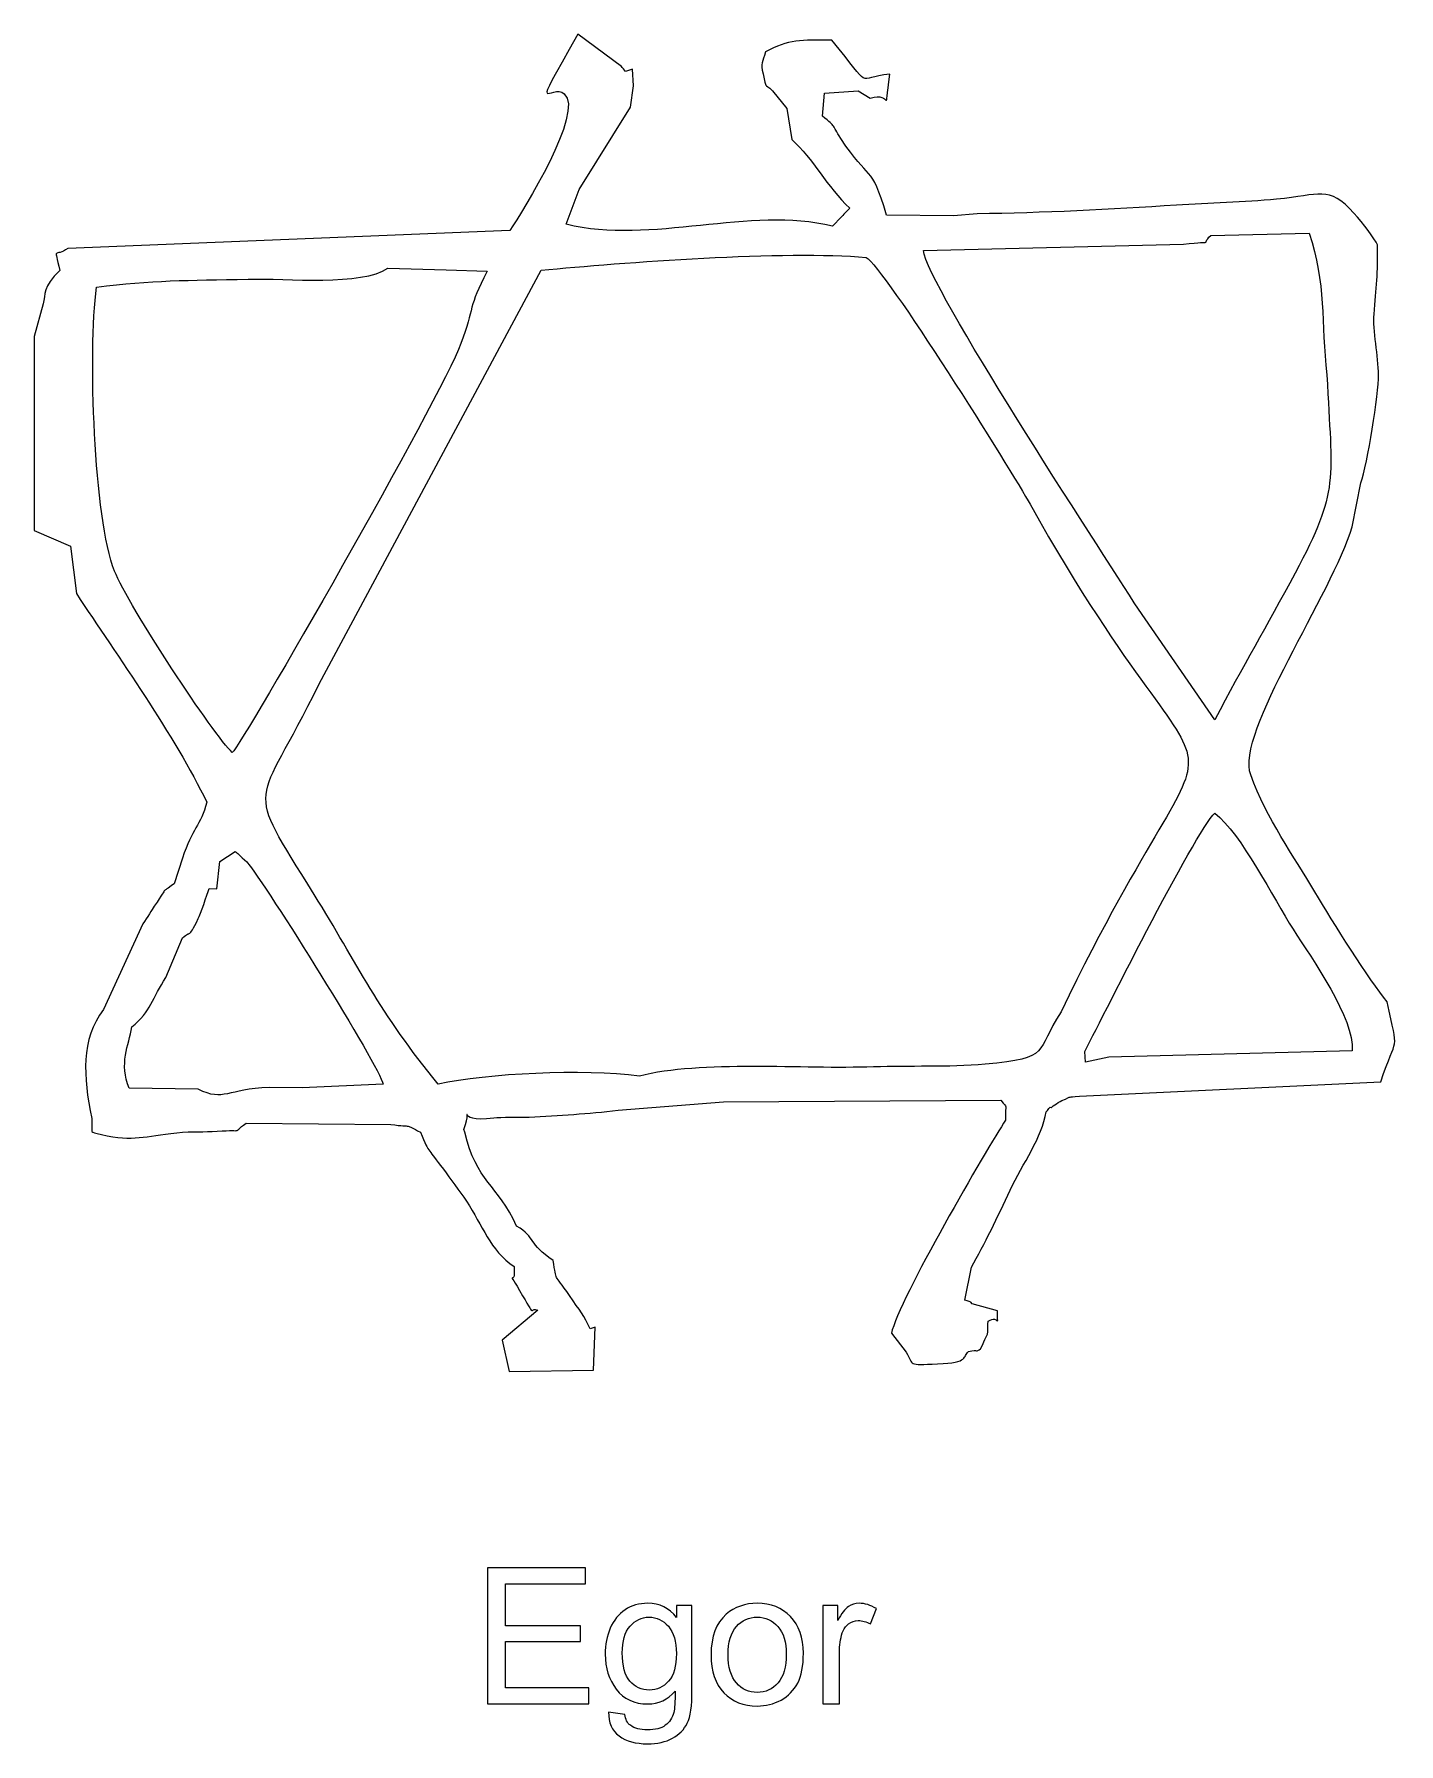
# Model space of a CAD drawing. Header units: millimetres. Extents: x -454 to -170, y -263 to 30.
# Drawn here: x -337.6 to -276.8, y -53.5 to 22.7 of the extents above; entities that cross this region are included whole.
import ezdxf

# ---------------------------------------------------------------- set-up
doc = ezdxf.new("R2010")
doc.units = ezdxf.units.MM
doc.header["$MEASUREMENT"] = 0
doc.layers.add('layer 1', color=7, linetype='Continuous')

msp = doc.modelspace()

# ---------------------------------------------------------------- linework, layer by layer
at = {"layer": 'layer 1', "color": 250, "lineweight": 9}
for points, knots in [([(-311.2654, 21.0561), (-311.3184, 21.1374), (-311.4008, 21.236), (-311.4398, 21.2892), (-311.4398, 21.2892), (-311.4398, 21.2892), (-313.3802, 22.7233), (-313.3802, 22.7233), (-313.3802, 22.7233), (-315.6883, 18.7105), (-314.5421, 20.6146), (-313.9899, 20.0594)], [0, 0, 0, 0, 0.25, 0.25, 0.25, 0.25, 0.5, 0.5, 0.5, 0.5, 1, 1, 1, 1]), ([(-302.3937, 20.0934), (-302.3937, 20.0934), (-300.8886, 20.198), (-300.8886, 20.198), (-300.8886, 20.198), (-300.8886, 20.198), (-300.352, 19.8665), (-300.352, 19.8665), (-300.352, 19.8665), (-299.3682, 20.241), (-299.7609, 18.9025), (-299.4766, 20.9432), (-299.4766, 20.9432), (-301.0784, 20.7757), (-300.1787, 20.1647), (-302.0602, 22.4522), (-302.0602, 22.4522), (-303.4148, 22.4784), (-304.0185, 22.4819), (-305.0247, 21.9341), (-305.0247, 21.9341), (-305.1498, 21.4754), (-305.2444, 21.4345), (-305.1303, 20.9564), (-305.1303, 20.9564), (-304.9519, 20.209), (-305.1117, 20.6123), (-304.7053, 20.1903)], [0, 0, 0, 0, 0.125, 0.125, 0.125, 0.125, 0.25, 0.25, 0.25, 0.25, 0.375, 0.375, 0.375, 0.375, 0.5, 0.5, 0.5, 0.5, 0.625, 0.625, 0.625, 0.625, 0.75, 0.75, 0.75, 0.75, 1, 1, 1, 1]), ([(-302.0401, 14.16), (-305.6787, 15.0797), (-310.1403, 13.3059), (-313.8998, 14.2488), (-313.8998, 14.2488), (-313.8998, 14.2488), (-313.3281, 15.7926), (-313.3281, 15.7926), (-313.3281, 15.7926), (-313.3281, 15.7926), (-311.0463, 19.4646), (-311.0463, 19.4646), (-311.0463, 19.4646), (-311.0463, 19.4646), (-310.9046, 20.4174), (-310.9046, 20.4174), (-310.9046, 20.4174), (-310.9046, 20.4174), (-310.953, 21.168), (-310.953, 21.168), (-310.953, 21.168), (-310.953, 21.168), (-311.2654, 21.0561), (-311.2654, 21.0561)], [0, 0, 0, 0, 0.1428571, 0.1428571, 0.1428571, 0.1428571, 0.2857143, 0.2857143, 0.2857143, 0.2857143, 0.4285714, 0.4285714, 0.4285714, 0.4285714, 0.5714286, 0.5714286, 0.5714286, 0.5714286, 0.7142857, 0.7142857, 0.7142857, 0.7142857, 1, 1, 1, 1]), ([(-313.9899, 20.0594), (-313.0824, 19.2837), (-315.8211, 14.8472), (-316.4245, 13.9686), (-316.4245, 13.9686), (-316.4245, 13.9686), (-336.1138, 13.1729), (-336.1138, 13.1729), (-336.1138, 13.1729), (-336.7092, 12.7331), (-336.7468, 13.3404), (-336.469, 12.1897)], [0, 0, 0, 0, 0.25, 0.25, 0.25, 0.25, 0.5, 0.5, 0.5, 0.5, 1, 1, 1, 1]), ([(-304.0767, 19.4073), (-304.0767, 19.4073), (-303.8537, 18.0204), (-303.8537, 18.0204), (-303.8537, 18.0204), (-302.9027, 17.1838), (-302.2878, 15.9215), (-301.2618, 14.9609), (-301.2618, 14.9609), (-301.3545, 14.8886), (-301.5936, 14.6209), (-301.637, 14.5765), (-301.637, 14.5765), (-301.637, 14.5765), (-302.0401, 14.16), (-302.0401, 14.16)], [0, 0, 0, 0, 0.2, 0.2, 0.2, 0.2, 0.4, 0.4, 0.4, 0.4, 0.6, 0.6, 0.6, 0.6, 1, 1, 1, 1]), ([(-299.631, 14.6572), (-300.3272, 17.034), (-300.3795, 16.1008), (-301.6685, 18.0731), (-301.6685, 18.0731), (-302.1091, 18.7474), (-301.8144, 18.5217), (-302.4874, 19.0754)], [0, 0, 0, 0, 0.3333333, 0.3333333, 0.3333333, 0.3333333, 1, 1, 1, 1]), ([(-278.4888, 2.7233), (-278.1986, 3.5112), (-277.6869, 6.7175), (-277.6959, 7.5288), (-277.6959, 7.5288), (-277.7049, 8.3402), (-277.9583, 9.5487), (-277.898, 10.2375), (-277.898, 10.2375), (-277.7959, 11.4051), (-277.7173, 12.0658), (-277.7424, 13.3307), (-277.7424, 13.3307), (-277.8821, 13.5826), (-278.3588, 14.3012), (-278.7931, 14.7494), (-278.7931, 14.7494), (-279.9469, 16.0083), (-280.294, 15.5402), (-282.2406, 15.3644), (-282.2406, 15.3644), (-283.713, 15.2314), (-285.2282, 15.1957), (-286.7105, 15.0993), (-286.7105, 15.0993), (-289.6249, 14.9099), (-292.6637, 14.7486), (-295.5882, 14.7138)], [0, 0, 0, 0, 0.125, 0.125, 0.125, 0.125, 0.25, 0.25, 0.25, 0.25, 0.375, 0.375, 0.375, 0.375, 0.5, 0.5, 0.5, 0.5, 0.625, 0.625, 0.625, 0.625, 0.75, 0.75, 0.75, 0.75, 1, 1, 1, 1]), ([(-279.9985, 7.5376), (-279.7781, 2.7632), (-279.4235, 2.4244), (-281.4168, -1.3081), (-281.4168, -1.3081), (-282.718, -3.7446), (-283.7259, -5.4241), (-284.995, -7.8454), (-284.995, -7.8454), (-284.995, -7.8454), (-288.4003, -2.9185), (-288.4003, -2.9185), (-288.4003, -2.9185), (-290.1878, -0.0989), (-297.833, 11.5398), (-297.9871, 13.0831), (-297.9871, 13.0831), (-297.9871, 13.0831), (-286.3966, 13.362), (-286.3966, 13.362), (-286.3966, 13.362), (-284.8479, 13.5313), (-285.7118, 13.2784), (-285.1692, 13.7477)], [0, 0, 0, 0, 0.1428571, 0.1428571, 0.1428571, 0.1428571, 0.2857143, 0.2857143, 0.2857143, 0.2857143, 0.4285714, 0.4285714, 0.4285714, 0.4285714, 0.5714286, 0.5714286, 0.5714286, 0.5714286, 0.7142857, 0.7142857, 0.7142857, 0.7142857, 1, 1, 1, 1]), ([(-285.1692, 13.7477), (-285.1692, 13.7477), (-280.7968, 13.8536), (-280.7968, 13.8536), (-280.7968, 13.8536), (-280.0202, 11.6211), (-280.2783, 9.8629), (-279.9985, 7.5376)], [0, 0, 0, 0, 0.3333333, 0.3333333, 0.3333333, 0.3333333, 1, 1, 1, 1]), ([(-310.6388, -23.7398), (-313.159, -23.4041), (-317.4358, -23.6202), (-319.6054, -24.0957), (-319.6054, -24.0957), (-322.2234, -20.9409), (-323.2339, -18.7036), (-325.1323, -15.6444), (-325.1323, -15.6444), (-328.3443, -10.4682), (-327.7217, -12.0374), (-324.9192, -6.2387), (-324.9192, -6.2387), (-324.9192, -6.2387), (-315.0143, 12.2031), (-315.0143, 12.2031), (-315.0143, 12.2031), (-311.5006, 12.5343), (-304.0458, 13.1008), (-300.5344, 12.7661), (-300.5344, 12.7661), (-299.7584, 12.3674), (-294.0176, 3.1704), (-293.2299, 1.7642), (-293.2299, 1.7642), (-284.1103, -14.5151), (-284.0304, -4.5917), (-291.8492, -20.873)], [0, 0, 0, 0, 0.125, 0.125, 0.125, 0.125, 0.25, 0.25, 0.25, 0.25, 0.375, 0.375, 0.375, 0.375, 0.5, 0.5, 0.5, 0.5, 0.625, 0.625, 0.625, 0.625, 0.75, 0.75, 0.75, 0.75, 1, 1, 1, 1]), ([(-319.2505, 12.2118), (-319.2505, 12.2118), (-317.4279, 12.15), (-317.4279, 12.15), (-317.4279, 12.15), (-318.2891, 10.5285), (-317.9817, 10.5624), (-318.5962, 8.9315), (-318.5962, 8.9315), (-319.5365, 6.436), (-328.3232, -8.8934), (-328.7878, -9.3068), (-328.7878, -9.3068), (-329.596, -8.5655), (-333.4128, -2.7831), (-334.038, -1.214), (-334.038, -1.214), (-334.955, 1.0871), (-335.2294, 8.5831), (-334.8378, 11.4411), (-334.8378, 11.4411), (-332.3869, 11.7621), (-330.7817, 11.7426), (-328.0815, 11.8024), (-328.0815, 11.8024), (-326.3553, 11.8407), (-322.9983, 11.4845), (-321.8565, 12.2974)], [0, 0, 0, 0, 0.125, 0.125, 0.125, 0.125, 0.25, 0.25, 0.25, 0.25, 0.375, 0.375, 0.375, 0.375, 0.5, 0.5, 0.5, 0.5, 0.625, 0.625, 0.625, 0.625, 0.75, 0.75, 0.75, 0.75, 1, 1, 1, 1]), ([(-336.469, 12.1897), (-337.2644, 11.4352), (-337.1008, 11.1382), (-337.2199, 10.6948), (-337.2199, 10.6948), (-337.2199, 10.6948), (-337.617, 9.239), (-337.617, 9.239), (-337.617, 9.239), (-337.617, 9.239), (-337.617, 3.161), (-337.617, 3.161)], [0, 0, 0, 0, 0.25, 0.25, 0.25, 0.25, 0.5, 0.5, 0.5, 0.5, 1, 1, 1, 1]), ([(-337.617, 3.161), (-337.617, 3.161), (-337.617, 0.5992), (-337.617, 0.5992), (-337.617, 0.5992), (-337.617, 0.5992), (-335.9976, -0.1065), (-335.9976, -0.1065)], [0, 0, 0, 0, 0.3333333, 0.3333333, 0.3333333, 0.3333333, 1, 1, 1, 1]), ([(-291.0259, -24.6296), (-291.0259, -24.6296), (-277.6028, -23.9979), (-277.6028, -23.9979), (-277.6028, -23.9979), (-276.8689, -21.7651), (-276.7956, -22.8699), (-277.316, -20.4201), (-277.316, -20.4201), (-278.1038, -19.4714), (-279.7382, -16.8612), (-280.5353, -15.522), (-280.5353, -15.522), (-281.4877, -13.9219), (-282.6656, -12.2695), (-283.3971, -10.3101), (-283.3971, -10.3101), (-284.0919, -8.4491), (-279.7264, -2.1815), (-278.8762, 0.7538), (-278.8762, 0.7538), (-278.8762, 0.7538), (-278.4888, 2.7233), (-278.4888, 2.7233)], [0, 0, 0, 0, 0.1428571, 0.1428571, 0.1428571, 0.1428571, 0.2857143, 0.2857143, 0.2857143, 0.2857143, 0.4285714, 0.4285714, 0.4285714, 0.4285714, 0.5714286, 0.5714286, 0.5714286, 0.5714286, 0.7142857, 0.7142857, 0.7142857, 0.7142857, 1, 1, 1, 1]), ([(-335.9976, -0.1065), (-335.9976, -0.1065), (-335.7371, -2.2239), (-335.7371, -2.2239), (-335.7371, -2.2239), (-333.9098, -4.9639), (-331.3423, -8.6083), (-329.9196, -11.5216)], [0, 0, 0, 0, 0.3333333, 0.3333333, 0.3333333, 0.3333333, 1, 1, 1, 1]), ([(-290.79, -22.646), (-290.2672, -21.6259), (-285.8645, -12.8176), (-284.995, -12.0066), (-284.995, -12.0066), (-283.8281, -12.9198), (-282.3721, -15.8338), (-281.506, -17.1847), (-281.506, -17.1847), (-280.6504, -18.5193), (-278.7581, -21.1822), (-278.877, -22.6042), (-278.877, -22.6042), (-278.877, -22.6042), (-289.7161, -22.8862), (-289.7161, -22.8862)], [0, 0, 0, 0, 0.2, 0.2, 0.2, 0.2, 0.4, 0.4, 0.4, 0.4, 0.6, 0.6, 0.6, 0.6, 1, 1, 1, 1]), ([(-329.3475, -14.1722), (-329.3475, -14.1722), (-328.6529, -13.7209), (-328.6529, -13.7209), (-328.6529, -13.7209), (-328.4957, -13.8648), (-328.7913, -13.5958), (-328.1417, -14.1795)], [0, 0, 0, 0, 0.3333333, 0.3333333, 0.3333333, 0.3333333, 1, 1, 1, 1]), ([(-329.8142, -15.3649), (-329.8142, -15.3649), (-329.4705, -15.3894), (-329.4705, -15.3894), (-329.4705, -15.3894), (-329.4705, -15.3894), (-329.3475, -14.1722), (-329.3475, -14.1722)], [0, 0, 0, 0, 0.3333333, 0.3333333, 0.3333333, 0.3333333, 1, 1, 1, 1]), ([(-328.1417, -14.1795), (-327.2889, -15.2015), (-322.2267, -23.3134), (-322.0593, -24.103), (-322.0593, -24.103), (-322.0593, -24.103), (-325.6698, -24.2613), (-325.6698, -24.2613), (-325.6698, -24.2613), (-325.6698, -24.2613), (-327.1414, -24.2489), (-327.1414, -24.2489)], [0, 0, 0, 0, 0.25, 0.25, 0.25, 0.25, 0.5, 0.5, 0.5, 0.5, 1, 1, 1, 1]), ([(-331.3857, -15.1581), (-332.0524, -15.6829), (-331.5411, -15.0995), (-332.2653, -16.1581), (-332.2653, -16.1581), (-332.3766, -16.3208), (-332.5681, -16.6594), (-332.7712, -16.9519)], [0, 0, 0, 0, 0.3333333, 0.3333333, 0.3333333, 0.3333333, 1, 1, 1, 1]), ([(-331.0055, -17.5714), (-330.572, -17.1805), (-330.8135, -17.7102), (-330.3031, -16.7108), (-330.3031, -16.7108), (-330.2118, -16.5322), (-329.9195, -15.6526), (-329.8142, -15.3649)], [0, 0, 0, 0, 0.3333333, 0.3333333, 0.3333333, 0.3333333, 1, 1, 1, 1]), ([(-333.2685, -21.5428), (-332.4035, -20.867), (-332.3596, -20.2428), (-331.7438, -19.3393), (-331.7438, -19.3393), (-331.7438, -19.3393), (-331.0055, -17.5714), (-331.0055, -17.5714)], [0, 0, 0, 0, 0.3333333, 0.3333333, 0.3333333, 0.3333333, 1, 1, 1, 1]), ([(-291.8492, -20.873), (-293.0263, -22.6727), (-292.2265, -22.9363), (-295.232, -23.2057), (-295.232, -23.2057), (-296.9063, -23.3558), (-298.6175, -23.2668), (-300.2025, -23.3255), (-300.2025, -23.3255), (-303.3259, -23.4411), (-307.9454, -23.0281), (-310.6388, -23.7398)], [0, 0, 0, 0, 0.25, 0.25, 0.25, 0.25, 0.5, 0.5, 0.5, 0.5, 1, 1, 1, 1]), ([(-289.7161, -22.8862), (-289.7161, -22.8862), (-290.7596, -23.1208), (-290.7596, -23.1208), (-290.7596, -23.1208), (-290.7596, -23.1208), (-290.79, -22.646), (-290.79, -22.646)], [0, 0, 0, 0, 0.3333333, 0.3333333, 0.3333333, 0.3333333, 1, 1, 1, 1]), ([(-327.1414, -24.2489), (-329.0287, -24.3001), (-329.1448, -24.8976), (-330.3046, -24.3251), (-330.3046, -24.3251), (-330.3046, -24.3251), (-333.3772, -24.2776), (-333.3772, -24.2776)], [0, 0, 0, 0, 0.3333333, 0.3333333, 0.3333333, 0.3333333, 1, 1, 1, 1]), ([(-318.4278, -26.243), (-318.4278, -26.243), (-318.4739, -26.1197), (-318.4739, -26.1197), (-318.4739, -26.1197), (-317.9504, -24.8049), (-319.0465, -25.8479), (-317.1319, -25.5933), (-317.1319, -25.5933), (-316.8466, -25.5554), (-315.9732, -25.5887), (-315.5547, -25.5668), (-315.5547, -25.5668), (-314.2311, -25.4976), (-312.9112, -25.4139), (-311.5965, -25.2603), (-311.5965, -25.2603), (-311.5965, -25.2603), (-306.8896, -24.8813), (-306.8896, -24.8813)], [0, 0, 0, 0, 0.1666667, 0.1666667, 0.1666667, 0.1666667, 0.3333333, 0.3333333, 0.3333333, 0.3333333, 0.5, 0.5, 0.5, 0.5, 0.6666667, 0.6666667, 0.6666667, 0.6666667, 1, 1, 1, 1]), ([(-306.8896, -24.8813), (-306.8896, -24.8813), (-294.5306, -24.8056), (-294.5306, -24.8056), (-294.5306, -24.8056), (-294.1892, -25.2471), (-294.3571, -24.8662), (-294.3246, -25.7033)], [0, 0, 0, 0, 0.3333333, 0.3333333, 0.3333333, 0.3333333, 1, 1, 1, 1]), ([(-292.5184, -25.3332), (-292.439, -25.2726), (-292.3329, -25.0627), (-292.2904, -25.1388), (-292.2904, -25.1388), (-292.2898, -25.14), (-292.0185, -24.9187), (-291.812, -24.8293), (-291.812, -24.8293), (-291.2833, -24.6004), (-291.6378, -24.6965), (-291.0259, -24.6296)], [0, 0, 0, 0, 0.25, 0.25, 0.25, 0.25, 0.5, 0.5, 0.5, 0.5, 1, 1, 1, 1]), ([(-335.0541, -25.6235), (-335.0078, -26.3707), (-335.2208, -26.1876), (-334.6222, -26.3383), (-334.6222, -26.3383), (-333.1522, -26.6766), (-332.7202, -26.4078), (-331.2584, -26.2621), (-331.2584, -26.2621), (-330.546, -26.1911), (-330.0575, -26.2387), (-329.4672, -26.1948), (-329.4672, -26.1948), (-328.1457, -26.0966), (-328.8834, -26.3359), (-328.1649, -25.8354)], [0, 0, 0, 0, 0.2, 0.2, 0.2, 0.2, 0.4, 0.4, 0.4, 0.4, 0.6, 0.6, 0.6, 0.6, 1, 1, 1, 1]), ([(-294.3246, -25.7033), (-295.1212, -26.9128), (-299.0855, -33.7287), (-299.4115, -35.2016), (-299.4115, -35.2016), (-299.4115, -35.2016), (-298.7514, -36.051), (-298.7514, -36.051)], [0, 0, 0, 0, 0.3333333, 0.3333333, 0.3333333, 0.3333333, 1, 1, 1, 1]), ([(-295.8472, -32.2535), (-295.2601, -31.2434), (-294.6722, -29.9973), (-294.12, -28.8277), (-294.12, -28.8277), (-293.5574, -27.6361), (-292.6805, -26.4556), (-292.5184, -25.3332)], [0, 0, 0, 0, 0.3333333, 0.3333333, 0.3333333, 0.3333333, 1, 1, 1, 1]), ([(-320.4029, -26.2436), (-319.9641, -27.2595), (-320.0806, -26.931), (-319.3803, -27.8869), (-319.3803, -27.8869), (-319.0689, -28.3119), (-318.6654, -28.8502), (-318.3513, -29.32), (-318.3513, -29.32), (-317.632, -30.3957), (-317.3108, -31.4952), (-316.2292, -32.2303)], [0, 0, 0, 0, 0.25, 0.25, 0.25, 0.25, 0.5, 0.5, 0.5, 0.5, 1, 1, 1, 1]), ([(-312.8367, -35.0039), (-313.1102, -34.41), (-313.2918, -34.2028), (-313.7553, -33.5261), (-313.7553, -33.5261), (-314.5007, -32.4378), (-314.3118, -32.9812), (-314.4857, -31.952), (-314.4857, -31.952), (-315.6208, -31.2145), (-315.2401, -30.9409), (-316.1132, -30.4305)], [0, 0, 0, 0, 0.25, 0.25, 0.25, 0.25, 0.5, 0.5, 0.5, 0.5, 1, 1, 1, 1]), ([(-316.2292, -32.2303), (-316.1328, -33.3004), (-316.6794, -32.0913), (-315.8466, -33.5296), (-315.8466, -33.5296), (-315.2126, -34.6244), (-315.596, -34.0048), (-315.1654, -34.1761)], [0, 0, 0, 0, 0.3333333, 0.3333333, 0.3333333, 0.3333333, 1, 1, 1, 1]), ([(-295.0979, -34.6709), (-294.5952, -34.299), (-294.6818, -35.1534), (-294.6769, -34.1967), (-294.6769, -34.1967), (-294.6769, -34.1967), (-295.8169, -33.89), (-295.8169, -33.89), (-295.8169, -33.89), (-295.8642, -33.7745), (-295.9863, -33.786), (-296.1389, -33.7243), (-296.1389, -33.7243), (-296.1389, -33.7243), (-295.8472, -32.2535), (-295.8472, -32.2535)], [0, 0, 0, 0, 0.2, 0.2, 0.2, 0.2, 0.4, 0.4, 0.4, 0.4, 0.6, 0.6, 0.6, 0.6, 1, 1, 1, 1]), ([(-315.1654, -34.1761), (-315.1654, -34.1761), (-316.7652, -35.5184), (-316.7652, -35.5184), (-316.7652, -35.5184), (-316.7652, -35.5184), (-316.4403, -36.9128), (-316.4403, -36.9128), (-316.4403, -36.9128), (-316.4403, -36.9128), (-312.6866, -36.849), (-312.6866, -36.849), (-312.6866, -36.849), (-312.6866, -36.849), (-312.6075, -34.9348), (-312.6075, -34.9348), (-312.6075, -34.9348), (-312.6075, -34.9348), (-312.8367, -35.0039), (-312.8367, -35.0039)], [0, 0, 0, 0, 0.1666667, 0.1666667, 0.1666667, 0.1666667, 0.3333333, 0.3333333, 0.3333333, 0.3333333, 0.5, 0.5, 0.5, 0.5, 0.6666667, 0.6666667, 0.6666667, 0.6666667, 1, 1, 1, 1]), ([(-295.9761, -36.0149), (-295.5147, -35.915), (-295.6636, -36.0618), (-295.437, -35.9015), (-295.437, -35.9015), (-294.9727, -34.894), (-295.1747, -35.4608), (-295.0979, -34.6709)], [0, 0, 0, 0, 0.3333333, 0.3333333, 0.3333333, 0.3333333, 1, 1, 1, 1]), ([(-298.7514, -36.051), (-298.3955, -36.6446), (-298.7264, -36.6219), (-297.3555, -36.5712), (-297.3555, -36.5712), (-295.8998, -36.5173), (-296.255, -36.2403), (-295.9761, -36.0149)], [0, 0, 0, 0, 0.3333333, 0.3333333, 0.3333333, 0.3333333, 1, 1, 1, 1])]:
    msp.add_open_spline(points, degree=3, knots=knots, dxfattribs=at)
for points in [[(-304.7053, 20.1903), (-304.7053, 20.1903), (-304.0767, 19.4073), (-304.0767, 19.4073)], [(-302.4874, 19.0754), (-302.4874, 19.0754), (-302.3937, 20.0934), (-302.3937, 20.0934)], [(-296.6478, 14.6243), (-296.6478, 14.6243), (-299.631, 14.6572), (-299.631, 14.6572)], [(-295.5882, 14.7138), (-295.5882, 14.7138), (-296.6478, 14.6243), (-296.6478, 14.6243)], [(-321.8565, 12.2974), (-321.8565, 12.2974), (-319.2505, 12.2118), (-319.2505, 12.2118)], [(-329.9196, -11.5216), (-330.2126, -12.5757), (-330.5611, -12.6797), (-331.0112, -14.0258)], [(-331.0112, -14.0258), (-331.0112, -14.0258), (-331.3857, -15.1581), (-331.3857, -15.1581)], [(-332.7712, -16.9519), (-332.7712, -16.9519), (-334.5301, -20.7659), (-334.5301, -20.7659)], [(-334.5301, -20.7659), (-335.5384, -22.1137), (-335.4391, -23.7373), (-335.0541, -25.6235)], [(-333.3772, -24.2776), (-333.8491, -23.1783), (-333.3966, -22.3694), (-333.2685, -21.5428)], [(-328.1649, -25.8354), (-328.1649, -25.8354), (-321.7262, -25.8953), (-321.7262, -25.8953)], [(-321.7262, -25.8953), (-320.6908, -26.0286), (-321.1295, -25.8551), (-320.4029, -26.2436)], [(-316.1132, -30.4305), (-316.9541, -28.5761), (-317.9135, -28.4382), (-318.4278, -26.243)]]:
    msp.add_open_spline(points, degree=3, dxfattribs=at)
at = {"layer": 'layer 1', "color": 250}
for points, knots in [([(-317.4159, -51.7324), (-317.4159, -51.7324), (-317.4159, -45.6702), (-317.4159, -45.6702), (-317.4159, -45.6702), (-317.4159, -45.6702), (-313.0386, -45.6702), (-313.0386, -45.6702), (-313.0386, -45.6702), (-313.0386, -45.6702), (-313.0386, -46.3814), (-313.0386, -46.3814), (-313.0386, -46.3814), (-313.0386, -46.3814), (-316.6116, -46.3814), (-316.6116, -46.3814), (-316.6116, -46.3814), (-316.6116, -46.3814), (-316.6116, -48.2441), (-316.6116, -48.2441), (-316.6116, -48.2441), (-316.6116, -48.2441), (-313.2672, -48.2441), (-313.2672, -48.2441), (-313.2672, -48.2441), (-313.2672, -48.2441), (-313.2672, -48.9553), (-313.2672, -48.9553), (-313.2672, -48.9553), (-313.2672, -48.9553), (-316.6116, -48.9553), (-316.6116, -48.9553), (-316.6116, -48.9553), (-316.6116, -48.9553), (-316.6116, -51.0212), (-316.6116, -51.0212), (-316.6116, -51.0212), (-316.6116, -51.0212), (-312.8947, -51.0212), (-312.8947, -51.0212), (-312.8947, -51.0212), (-312.8947, -51.0212), (-312.8947, -51.7324), (-312.8947, -51.7324), (-312.8947, -51.7324), (-312.8947, -51.7324), (-317.4159, -51.7324), (-317.4159, -51.7324)], [0, 0, 0, 0, 0.0769231, 0.0769231, 0.0769231, 0.0769231, 0.1538462, 0.1538462, 0.1538462, 0.1538462, 0.2307692, 0.2307692, 0.2307692, 0.2307692, 0.3076923, 0.3076923, 0.3076923, 0.3076923, 0.3846154, 0.3846154, 0.3846154, 0.3846154, 0.4615385, 0.4615385, 0.4615385, 0.4615385, 0.5384615, 0.5384615, 0.5384615, 0.5384615, 0.6153846, 0.6153846, 0.6153846, 0.6153846, 0.6923077, 0.6923077, 0.6923077, 0.6923077, 0.7692308, 0.7692308, 0.7692308, 0.7692308, 0.8461538, 0.8461538, 0.8461538, 0.8461538, 1, 1, 1, 1]), ([(-312.0156, -52.0965), (-312.0156, -52.0965), (-311.2959, -52.1981), (-311.2959, -52.1981), (-311.2959, -52.1981), (-311.2663, -52.421), (-311.1816, -52.5833), (-311.0433, -52.6863), (-311.0433, -52.6863), (-310.8585, -52.8232), (-310.6059, -52.8923), (-310.2855, -52.8923), (-310.2855, -52.8923), (-309.9412, -52.8923), (-309.6745, -52.8232), (-309.4869, -52.6863), (-309.4869, -52.6863), (-309.2992, -52.5494), (-309.1722, -52.3561), (-309.1059, -52.1092), (-309.1059, -52.1092), (-309.0678, -51.9582), (-309.0494, -51.6407), (-309.0522, -51.1567), (-309.0522, -51.1567), (-309.3782, -51.5405), (-309.7832, -51.7324), (-310.2686, -51.7324), (-310.2686, -51.7324), (-310.8726, -51.7324), (-311.3411, -51.5151), (-311.6713, -51.0791), (-311.6713, -51.0791), (-312.0029, -50.6444), (-312.168, -50.1223), (-312.168, -49.5141), (-312.168, -49.5141), (-312.168, -49.095), (-312.0918, -48.7084), (-311.9408, -48.3542), (-311.9408, -48.3542), (-311.7898, -48), (-311.5697, -47.7277), (-311.2818, -47.5343), (-311.2818, -47.5343), (-310.9939, -47.341), (-310.6553, -47.245), (-310.2658, -47.245), (-310.2658, -47.245), (-309.7479, -47.245), (-309.3203, -47.4567), (-308.9845, -47.8801), (-308.9845, -47.8801), (-308.9845, -47.8801), (-308.9845, -47.3382), (-308.9845, -47.3382), (-308.9845, -47.3382), (-308.9845, -47.3382), (-308.2987, -47.3382), (-308.2987, -47.3382), (-308.2987, -47.3382), (-308.2987, -47.3382), (-308.2987, -51.1327), (-308.2987, -51.1327), (-308.2987, -51.1327), (-308.2987, -51.8171), (-308.3678, -52.3011), (-308.5075, -52.5861), (-308.5075, -52.5861), (-308.6458, -52.8712), (-308.8674, -53.0969), (-309.1679, -53.2621), (-309.1679, -53.2621), (-309.4699, -53.4272), (-309.841, -53.5104), (-310.2813, -53.5104), (-310.2813, -53.5104), (-310.8048, -53.5104), (-311.2268, -53.3933), (-311.5485, -53.1576), (-311.5485, -53.1576), (-311.8716, -52.9234), (-312.0269, -52.5692), (-312.0156, -52.0965)], [0, 0, 0, 0, 0.0454545, 0.0454545, 0.0454545, 0.0454545, 0.0909091, 0.0909091, 0.0909091, 0.0909091, 0.1363636, 0.1363636, 0.1363636, 0.1363636, 0.1818182, 0.1818182, 0.1818182, 0.1818182, 0.2272727, 0.2272727, 0.2272727, 0.2272727, 0.2727273, 0.2727273, 0.2727273, 0.2727273, 0.3181818, 0.3181818, 0.3181818, 0.3181818, 0.3636364, 0.3636364, 0.3636364, 0.3636364, 0.4090909, 0.4090909, 0.4090909, 0.4090909, 0.4545455, 0.4545455, 0.4545455, 0.4545455, 0.5, 0.5, 0.5, 0.5, 0.5454545, 0.5454545, 0.5454545, 0.5454545, 0.5909091, 0.5909091, 0.5909091, 0.5909091, 0.6363636, 0.6363636, 0.6363636, 0.6363636, 0.6818182, 0.6818182, 0.6818182, 0.6818182, 0.7272727, 0.7272727, 0.7272727, 0.7272727, 0.7727273, 0.7727273, 0.7727273, 0.7727273, 0.8181818, 0.8181818, 0.8181818, 0.8181818, 0.8636364, 0.8636364, 0.8636364, 0.8636364, 0.9090909, 0.9090909, 0.9090909, 0.9090909, 1, 1, 1, 1]), ([(-307.4492, -49.5353), (-307.4492, -48.7239), (-307.2234, -48.1228), (-306.7705, -47.7319), (-306.7705, -47.7319), (-306.3937, -47.4073), (-305.9322, -47.245), (-305.389, -47.245), (-305.389, -47.245), (-304.7864, -47.245), (-304.2925, -47.4426), (-303.9087, -47.8377), (-303.9087, -47.8377), (-303.5263, -48.2314), (-303.3344, -48.7775), (-303.3344, -49.4732), (-303.3344, -49.4732), (-303.3344, -50.0376), (-303.419, -50.4807), (-303.5884, -50.8039), (-303.5884, -50.8039), (-303.7577, -51.127), (-304.0047, -51.3782), (-304.3292, -51.5574), (-304.3292, -51.5574), (-304.6524, -51.7366), (-305.0066, -51.8255), (-305.389, -51.8255), (-305.389, -51.8255), (-306.0042, -51.8255), (-306.5009, -51.6294), (-306.8805, -51.2357), (-306.8805, -51.2357), (-307.2601, -50.842), (-307.4492, -50.2747), (-307.4492, -49.5353)], [0, 0, 0, 0, 0.1, 0.1, 0.1, 0.1, 0.2, 0.2, 0.2, 0.2, 0.3, 0.3, 0.3, 0.3, 0.4, 0.4, 0.4, 0.4, 0.5, 0.5, 0.5, 0.5, 0.6, 0.6, 0.6, 0.6, 0.7, 0.7, 0.7, 0.7, 0.8, 0.8, 0.8, 0.8, 1, 1, 1, 1]), ([(-302.4694, -51.7324), (-302.4694, -51.7324), (-302.4694, -47.3382), (-302.4694, -47.3382), (-302.4694, -47.3382), (-302.4694, -47.3382), (-301.8005, -47.3382), (-301.8005, -47.3382), (-301.8005, -47.3382), (-301.8005, -47.3382), (-301.8005, -48.0113), (-301.8005, -48.0113), (-301.8005, -48.0113), (-301.6298, -47.6994), (-301.4717, -47.4934), (-301.3264, -47.3946), (-301.3264, -47.3946), (-301.181, -47.2944), (-301.0216, -47.245), (-300.848, -47.245), (-300.848, -47.245), (-300.5968, -47.245), (-300.3414, -47.3241), (-300.0818, -47.4807), (-300.0818, -47.4807), (-300.0818, -47.4807), (-300.347, -48.1679), (-300.347, -48.1679), (-300.347, -48.1679), (-300.5277, -48.0663), (-300.7083, -48.0155), (-300.8889, -48.0155), (-300.8889, -48.0155), (-301.0512, -48.0155), (-301.1965, -48.0649), (-301.3249, -48.1623), (-301.3249, -48.1623), (-301.4534, -48.2596), (-301.5451, -48.3951), (-301.6001, -48.5687), (-301.6001, -48.5687), (-301.6834, -48.8326), (-301.7243, -49.1218), (-301.7243, -49.4365), (-301.7243, -49.4365), (-301.7243, -49.4365), (-301.7243, -51.7324), (-301.7243, -51.7324), (-301.7243, -51.7324), (-301.7243, -51.7324), (-302.4694, -51.7324), (-302.4694, -51.7324)], [0, 0, 0, 0, 0.0714286, 0.0714286, 0.0714286, 0.0714286, 0.1428571, 0.1428571, 0.1428571, 0.1428571, 0.2142857, 0.2142857, 0.2142857, 0.2142857, 0.2857143, 0.2857143, 0.2857143, 0.2857143, 0.3571429, 0.3571429, 0.3571429, 0.3571429, 0.4285714, 0.4285714, 0.4285714, 0.4285714, 0.5, 0.5, 0.5, 0.5, 0.5714286, 0.5714286, 0.5714286, 0.5714286, 0.6428571, 0.6428571, 0.6428571, 0.6428571, 0.7142857, 0.7142857, 0.7142857, 0.7142857, 0.7857143, 0.7857143, 0.7857143, 0.7857143, 0.8571429, 0.8571429, 0.8571429, 0.8571429, 1, 1, 1, 1]), ([(-311.406, -49.4605), (-311.406, -50.0348), (-311.2917, -50.4539), (-311.0631, -50.7178), (-311.0631, -50.7178), (-310.8331, -50.9817), (-310.5466, -51.1143), (-310.2023, -51.1143), (-310.2023, -51.1143), (-309.8594, -51.1143), (-309.5729, -50.9831), (-309.3401, -50.7206), (-309.3401, -50.7206), (-309.1087, -50.4582), (-308.993, -50.0461), (-308.993, -49.4845), (-308.993, -49.4845), (-308.993, -48.9483), (-309.1129, -48.5433), (-309.3514, -48.2709), (-309.3514, -48.2709), (-309.5899, -47.9986), (-309.8777, -47.8631), (-310.2136, -47.8631), (-310.2136, -47.8631), (-310.5452, -47.8631), (-310.826, -47.9972), (-311.0588, -48.2653), (-311.0588, -48.2653), (-311.2903, -48.5334), (-311.406, -48.9313), (-311.406, -49.4605)], [0, 0, 0, 0, 0.1111111, 0.1111111, 0.1111111, 0.1111111, 0.2222222, 0.2222222, 0.2222222, 0.2222222, 0.3333333, 0.3333333, 0.3333333, 0.3333333, 0.4444444, 0.4444444, 0.4444444, 0.4444444, 0.5555556, 0.5555556, 0.5555556, 0.5555556, 0.6666667, 0.6666667, 0.6666667, 0.6666667, 0.7777778, 0.7777778, 0.7777778, 0.7777778, 1, 1, 1, 1]), ([(-306.6872, -49.5367), (-306.6872, -50.0983), (-306.5644, -50.5188), (-306.3189, -50.7968), (-306.3189, -50.7968), (-306.0719, -51.0762), (-305.7629, -51.2159), (-305.389, -51.2159), (-305.389, -51.2159), (-305.0193, -51.2159), (-304.7116, -51.0762), (-304.4647, -50.7954), (-304.4647, -50.7954), (-304.2192, -50.5146), (-304.0964, -50.087), (-304.0964, -49.5127), (-304.0964, -49.5127), (-304.0964, -48.9708), (-304.2206, -48.5602), (-304.4675, -48.2822), (-304.4675, -48.2822), (-304.7145, -48.0028), (-305.0221, -47.8631), (-305.389, -47.8631), (-305.389, -47.8631), (-305.7629, -47.8631), (-306.0719, -48.0014), (-306.3189, -48.2794), (-306.3189, -48.2794), (-306.5644, -48.5574), (-306.6872, -48.9765), (-306.6872, -49.5367)], [0, 0, 0, 0, 0.1111111, 0.1111111, 0.1111111, 0.1111111, 0.2222222, 0.2222222, 0.2222222, 0.2222222, 0.3333333, 0.3333333, 0.3333333, 0.3333333, 0.4444444, 0.4444444, 0.4444444, 0.4444444, 0.5555556, 0.5555556, 0.5555556, 0.5555556, 0.6666667, 0.6666667, 0.6666667, 0.6666667, 0.7777778, 0.7777778, 0.7777778, 0.7777778, 1, 1, 1, 1])]:
    msp.add_open_spline(points, degree=3, knots=knots, dxfattribs=at)

doc.saveas('drawing.dxf')
